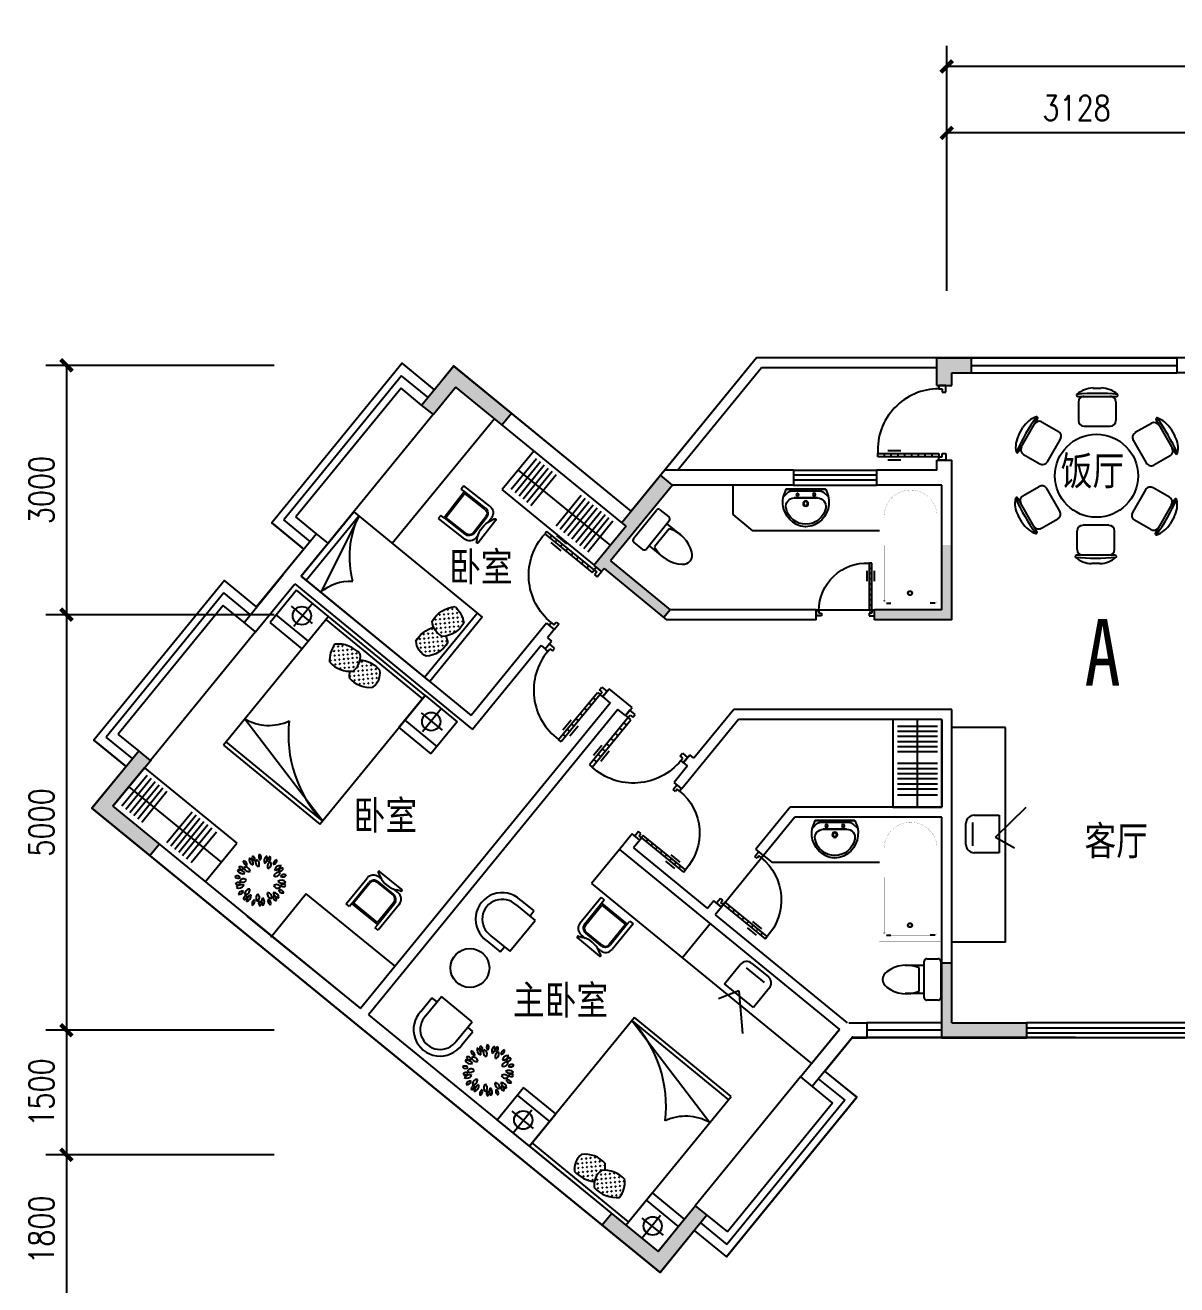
# Model space of a CAD drawing. Header units: millimetres. Extents: x 1369 to 43485, y 671 to 40348.
# Drawn here: x 1369 to 15231, y 25190 to 40348 of the extents above; entities that cross this region are included whole.
import ezdxf
from ezdxf.enums import TextEntityAlignment as Align

# ---------------------------------------------------------------- set-up
doc = ezdxf.new("R2010")
doc.units = ezdxf.units.MM
for name, color, linetype in [('AXIS', 3, 'Continuous'), ('GROUND', 2, 'Continuous'), ('J', 7, 'Continuous'), ('K', 2, 'Continuous'), ('OA_FURNITURE', 7, 'Continuous'), ('PUB_H', 13, 'Continuous'), ('TOILET', 7, 'Continuous'), ('W', 2, 'Continuous'), ('WALL', 4, 'Continuous'), ('WC', 10, 'Continuous'), ('WINDOW', 5, 'Continuous'), ('WINDOW_TEXT', 7, 'Continuous'), ('轮廓线', 240, 'Continuous')]:
    doc.layers.add(name, color=color, linetype=linetype)
doc.styles.add('_XYF', font='simhei.ttf', dxfattribs={"width": 0.8})
doc.styles.add('DIM_FONT', font='SIMPLEX.shx', dxfattribs={"width": 0.8})
doc.styles.add('SIMPLEX', font='SIMPLEX.SHX')
doc.styles.get("Standard").update_dxf_attribs({"font": 'arial.ttf'})
doc.dimstyles.new('DIMN', dxfattribs={"dimtxt": 300, "dimasz": 1, "dimexe": 250, "dimexo": 300, "dimgap": 150, "dimtad": 1, "dimdec": 0, "dimdsep": 46, "dimtxsty": 'DIM_FONT', "dimblk": '_DIMX', "dimblk1": 'ARCHTICK', "dimblk2": 'ARCHTICK', "dimcen": 0.1, "dimclrt": 7, "dimadec": 0, "dimazin": 0, "dimtfac": 1, "dimtdec": 0, "dimtix": 1, "dimtmove": 2, "dimatfit": 3, "dimldrblk": '_DIMX', "dimfxl": 1, "dimtolj": 1, "dimtzin": 0, "dimarcsym": 0})

# ---------------------------------------------------------------- blocks, each defined once
blk = doc.blocks.new('_DIMX')
at = {"const_width": 50}
blk.add_lwpolyline([(-70, -70), (70, 70)], dxfattribs=at)
blk = doc.blocks.new('*D71')
at = {"layer": 'AXIS', "color": 0, "lineweight": -2, "transparency": 16777216}
for p, q in [((4366, 26754), (1616, 26754)), ((1866, 26753), (1866, 24955)), ((4366, 24954), (1616, 24954))]:
    blk.add_line(p, q, dxfattribs=at)
at = {"layer": 'DEFPOINTS', "color": 0, "transparency": 16777216}
for p in [(4666, 26754), (1866, 24954), (4666, 24954)]:
    blk.add_point(p, dxfattribs=at)
at = {"layer": 'AXIS', "color": 0, "lineweight": -2, "transparency": 16777216}
for p, rotation in [((1866, 26754), 90), ((1866, 24954), 270)]:
    blk.add_blockref('_DIMX', p, dxfattribs=dict(at, rotation=rotation))
at = {"layer": 'AXIS', "color": 7, "transparency": 16777216, "insert": (1566, 25854), "char_height": 300, "attachment_point": 5, "rotation": 90, "style": 'DIM_FONT'}
blk.add_mtext('\\A1;1800', dxfattribs=at)
blk = doc.blocks.new('_ARCHTICK')
at = {"color": 0, "linetype": 'ByBlock', "const_width": 0.15}
blk.add_lwpolyline([(-0.5, -0.5), (0.5, 0.5)], dxfattribs=at)
blk = doc.blocks.new('*D72')
at = {"layer": 'AXIS', "color": 0, "lineweight": -2, "transparency": 16777216}
for p, q in [((4366, 28254), (1616, 28254)), ((1866, 28253), (1866, 26755)), ((4366, 26754), (1616, 26754))]:
    blk.add_line(p, q, dxfattribs=at)
at = {"layer": 'DEFPOINTS', "color": 0, "transparency": 16777216}
for p in [(4666, 28254), (1866, 26754), (4666, 26754)]:
    blk.add_point(p, dxfattribs=at)
at = {"layer": 'AXIS', "color": 0, "lineweight": -2, "transparency": 16777216}
for p, rotation in [((1866, 28254), 90), ((1866, 26754), 270)]:
    blk.add_blockref('_DIMX', p, dxfattribs=dict(at, rotation=rotation))
at = {"layer": 'AXIS', "color": 7, "transparency": 16777216, "insert": (1566, 27504), "char_height": 300, "attachment_point": 5, "rotation": 90, "style": 'DIM_FONT'}
blk.add_mtext('\\A1;1500', dxfattribs=at)
blk = doc.blocks.new('*D73')
at = {"layer": 'AXIS', "color": 0, "lineweight": -2, "transparency": 16777216}
for p, q in [((4366, 33254), (1616, 33254)), ((1866, 33253), (1866, 28255)), ((4366, 28254), (1616, 28254))]:
    blk.add_line(p, q, dxfattribs=at)
at = {"layer": 'DEFPOINTS', "color": 0, "transparency": 16777216}
for p in [(4666, 33254), (1866, 28254), (4666, 28254)]:
    blk.add_point(p, dxfattribs=at)
at = {"layer": 'AXIS', "color": 0, "lineweight": -2, "transparency": 16777216}
for p, rotation in [((1866, 33254), 90), ((1866, 28254), 270)]:
    blk.add_blockref('_DIMX', p, dxfattribs=dict(at, rotation=rotation))
at = {"layer": 'AXIS', "color": 7, "transparency": 16777216, "insert": (1566, 30754), "char_height": 300, "attachment_point": 5, "rotation": 90, "style": 'DIM_FONT'}
blk.add_mtext('\\A1;5000', dxfattribs=at)
blk = doc.blocks.new('*D74')
at = {"layer": 'AXIS', "color": 0, "lineweight": -2, "transparency": 16777216}
for p, q in [((4366, 36254), (1616, 36254)), ((1866, 36253), (1866, 33255)), ((4366, 33254), (1616, 33254))]:
    blk.add_line(p, q, dxfattribs=at)
at = {"layer": 'DEFPOINTS', "color": 0, "transparency": 16777216}
for p in [(4666, 36254), (1866, 33254), (4666, 33254)]:
    blk.add_point(p, dxfattribs=at)
at = {"layer": 'AXIS', "color": 0, "lineweight": -2, "transparency": 16777216}
for p, rotation in [((1866, 36254), 90), ((1866, 33254), 270)]:
    blk.add_blockref('_DIMX', p, dxfattribs=dict(at, rotation=rotation))
at = {"layer": 'AXIS', "color": 7, "transparency": 16777216, "insert": (1566, 34754), "char_height": 300, "attachment_point": 5, "rotation": 90, "style": 'DIM_FONT'}
blk.add_mtext('\\A1;3000', dxfattribs=at)
blk = doc.blocks.new('*D75')
at = {"layer": 'AXIS', "color": 0, "lineweight": -2, "transparency": 16777216}
for p, q in [((12461, 37151), (12461, 40101)), ((31461, 37151), (31461, 40101)), ((31460, 39851), (12462, 39851))]:
    blk.add_line(p, q, dxfattribs=at)
at = {"layer": 'DEFPOINTS', "color": 0, "transparency": 16777216}
for p in [(12461, 39851), (12461, 36851), (31461, 36851)]:
    blk.add_point(p, dxfattribs=at)
at = {"layer": 'AXIS', "color": 0, "lineweight": -2, "transparency": 16777216}
for p, rotation in [((12461, 39851), 179.9999999999775), ((31461, 39851), 359.9999999999775)]:
    blk.add_blockref('_DIMX', p, dxfattribs=dict(at, rotation=rotation))
at = {"layer": 'AXIS', "color": 7, "transparency": 16777216, "insert": (21961, 40151), "char_height": 300, "attachment_point": 5, "style": 'DIM_FONT'}
blk.add_mtext('\\A1;19000', dxfattribs=at)
blk = doc.blocks.new('*D76')
at = {"layer": 'AXIS', "color": 0, "lineweight": -2, "transparency": 16777216}
for p, q in [((12461, 37151), (12461, 39301)), ((15589, 37151), (15589, 39301)), ((15588, 39051), (12462, 39051))]:
    blk.add_line(p, q, dxfattribs=at)
at = {"layer": 'DEFPOINTS', "color": 0, "transparency": 16777216}
for p in [(12461, 39051), (12461, 36851), (15589, 36851)]:
    blk.add_point(p, dxfattribs=at)
at = {"layer": 'AXIS', "color": 0, "lineweight": -2, "transparency": 16777216, "rotation": 180}
blk.add_blockref('_DIMX', (12461, 39051), dxfattribs=at)
at = {"layer": 'AXIS', "color": 0, "lineweight": -2, "transparency": 16777216}
blk.add_blockref('_DIMX', (15589, 39051), dxfattribs=at)
at = {"layer": 'AXIS', "color": 7, "transparency": 16777216, "insert": (14025, 39351), "char_height": 300, "attachment_point": 5, "style": 'DIM_FONT'}
blk.add_mtext('\\A1;3128', dxfattribs=at)
blk = doc.blocks.new('_WBLK')
for p, q in [((-0.5, 0.5), (0.5, 0.5)), ((0.5, 0.1667), (-0.5, 0.1667)), ((0.5, -0.1667), (-0.5, -0.1667)), ((-0.5, -0.5), (0.5, -0.5))]:
    blk.add_line(p, q)
at = {"layer": 'WINDOW_TEXT', "style": 'SIMPLEX', "flags": 9}
blk.add_attdef('A', text='', height=1, dxfattribs=at).set_placement((0, 1.5), align=Align.MIDDLE)
blk = doc.blocks.new('M_C4')
for p, q in [((363, 169), (84, 169)), ((100, 250), (350, 250)), ((0, -150), (0, 150)), ((450, 150), (450, -150)), ((450, -150), (0, -150)), ((187, -107), (57, -336)), ((187, -107), (547, -475))]:
    blk.add_line(p, q)
for centre, start, end in [((100, 150), 90, 180), ((350, 150), 0, 90)]:
    blk.add_arc(centre, 100, start, end)
at = {"flags": 9}
for tag in ['XSIZE', 'YSIZE']:
    blk.add_attdef(tag, (0, 0), '', height=0.5, dxfattribs=at)
at = {"width": 0.8, "flags": 9}
for tag in ['YSIZE', 'XSIZE', 'XSIZE', 'YSIZE']:
    blk.add_attdef(tag, (225, -150), '', height=0.5, dxfattribs=at)
blk = doc.blocks.new('M_A24LXR')
for p, q in [((-0.455, 0.071), (-0.455, 0.888)), ((-0.455, 0.888), (-0.41, 0.888)), ((-0.41, 0.888), (-0.41, 0.071)), ((-0.494, 0.753), (-0.494, 0.578)), ((-0.455, 0.797), (-0.41, 0.797)), ((-0.455, 0.707), (-0.41, 0.707)), ((-0.371, 0.753), (-0.371, 0.578)), ((-0.455, 0.616), (-0.41, 0.616)), ((-0.455, 0.525), (-0.41, 0.525)), ((-0.455, 0.434), (-0.41, 0.434)), ((-0.455, 0.343), (-0.41, 0.343)), ((-0.455, 0.253), (-0.41, 0.253)), ((-0.501, 0.071), (-0.455, 0.071)), ((-0.501, -0.02), (-0.501, 0.071)), ((-0.455, 0.162), (-0.41, 0.162)), ((-0.41, 0.071), (-0.455, 0.071)), ((-0.455, 0.071), (-0.455, 0.026)), ((-0.455, 0.026), (-0.41, 0.026)), ((-0.41, 0.026), (-0.41, -0.02)), ((0.453, 0.026), (0.407, 0.026)), ((0.407, 0.026), (0.407, -0.02)), ((0.498, 0.071), (0.453, 0.071)), ((0.453, 0.071), (0.453, 0.026)), ((0.498, -0.02), (0.498, 0.071)), ((-0.501, -0.02), (-0.501, -0.02)), ((-0.41, -0.02), (-0.501, -0.02)), ((0.407, -0.02), (0.498, -0.02)), ((0.498, -0.02), (0.498, -0.02))]:
    blk.add_line(p, q)
blk.add_arc((-0.364, 0.072), 0.817, 359.9115, 93.1848)
blk = doc.blocks.new('M_C28YOJ')
for p, q in [((-221, 956), (239, 956)), ((-41, 1056), (58, 1056)), ((-216, 889), (-216, 664)), ((234, 889), (234, 664)), ((-939, 287), (-709, 685)), ((-653, 647), (-458, 534)), ((661, 631), (467, 519)), ((717, 669), (947, 271)), ((-935, 493), (-885, 579)), ((-149, 596), (166, 596)), ((894, 563), (944, 477)), ((-591, 169), (-433, 442)), ((442, 427), (599, 154)), ((-878, 257), (-683, 145)), ((886, 242), (692, 129)), ((-886, -242), (-692, -129)), ((878, -257), (683, -145)), ((-717, -669), (-947, -271)), ((-442, -427), (-599, -154)), ((591, -169), (433, -442)), ((939, -287), (709, -685)), ((-894, -563), (-944, -477)), ((-661, -631), (-467, -519)), ((149, -596), (-166, -596)), ((653, -647), (458, -534)), ((935, -493), (885, -579)), ((-234, -889), (-234, -664)), ((216, -889), (216, -664)), ((221, -956), (-239, -956)), ((41, -1056), (-58, -1056))]:
    blk.add_line(p, q)
blk.add_circle((0, 0), 500)
for centre, radius, start, end in [((-230, 972), 10, 130.7265, 202.67), ((-221, 976), 20, 202.67, 270), ((-31, 741), 316, 91.7651, 130.7265), ((9, -1722), 2713, 84.8023, 95.1977), ((-149, 889), 67.5, 90, 180), ((49, 741), 316, 49.2735, 88.2349), ((166, 889), 67.5, 0, 90), ((239, 976), 20, 270, 337.33), ((248, 972), 10, 337.33, 49.2735), ((1496, -853), 2713, 144.8023, 155.1977), ((-617, 413), 316, 109.2735, 148.2349), ((-686, 588), 67.5, 60, 150), ((-718, 701), 10, 37.33, 109.2735), ((-726, 695), 20, 330, 37.33), ((-149, 664), 67.5, 180, 270), ((166, 664), 67.5, 270, 0), ((695, 573), 67.5, 30, 120), ((735, 679), 20, 142.67, 210), ((727, 686), 10, 70.7265, 142.67), ((626, 397), 316, 31.7651, 70.7265), ((-1487, -869), 2713, 24.8023, 35.1977), ((-657, 344), 316, 151.7651, 190.7265), ((-491, 476), 67.5, 330, 60), ((500, 460), 67.5, 120, 210), ((666, 328), 316, 349.2735, 28.2349), ((-844, 316), 67.5, 150, 240), ((853, 300), 67.5, 300, 30), ((-957, 287), 10, 190.7265, 262.67), ((-956, 297), 20, 262.67, 330), ((-649, 203), 67.5, 240, 330), ((658, 188), 67.5, 210, 300), ((965, 281), 20, 210, 277.33), ((966, 271), 10, 277.33, 349.2735), ((-658, -188), 67.5, 30, 120), ((649, -203), 67.5, 60, 150), ((-666, -328), 316, 169.2735, 208.2349), ((-966, -271), 10, 97.33, 169.2735), ((1487, 869), 2713, 204.8023, 215.1977), ((-965, -281), 20, 30, 97.33), ((-853, -300), 67.5, 120, 210), ((-1496, 853), 2713, 324.8023, 335.1977), ((844, -316), 67.5, 330, 60), ((657, -344), 316, 331.7651, 10.7265), ((956, -297), 20, 82.67, 150), ((957, -287), 10, 10.7265, 82.67), ((-500, -460), 67.5, 300, 30), ((491, -476), 67.5, 150, 240), ((-626, -397), 316, 211.7651, 250.7265), ((-166, -664), 67.5, 90, 180), ((149, -664), 67.5, 0, 90), ((617, -413), 316, 289.2735, 328.2349), ((-695, -573), 67.5, 210, 300), ((-727, -686), 10, 250.7265, 322.67), ((-735, -679), 20, 322.67, 30), ((686, -588), 67.5, 240, 330), ((726, -695), 20, 150, 217.33), ((718, -701), 10, 217.33, 289.2735), ((-166, -889), 67.5, 180, 270), ((149, -889), 67.5, 270, 0), ((-248, -972), 10, 157.33, 229.2735), ((-239, -976), 20, 90, 157.33), ((-9, 1722), 2713, 264.8023, 275.1977), ((-49, -741), 316, 229.2735, 268.2349), ((31, -741), 316, 271.7651, 310.7265), ((221, -976), 20, 22.67, 90), ((230, -972), 10, 310.7265, 22.67)]:
    blk.add_arc(centre, radius, start, end)
at = {"width": 0.8, "flags": 9}
for tag in ['XSIZE', 'YSIZE']:
    blk.add_attdef(tag, (0, 0), '', height=0.5, dxfattribs=at)
blk = doc.blocks.new('M_E6')
for p, q in [((240, 0), (-240, 0)), ((-237, 0), (239, 0)), ((240, 0), (270, -79)), ((-213, -36), (-271, -91)), ((-240, 0), (-270, -79)), ((-179, -23), (181, -23)), ((141, -105), (-141, -105)), ((-141, -105), (141, -105)), ((217, -37), (274, -95))]:
    blk.add_line(p, q)
for centre, radius in [((-99, -65), 16.3), ((2, -172), 31.6), ((2, -172), 23), ((101, -65), 16.3)]:
    blk.add_circle(centre, radius)
for centre, radius, start, end in [((28, -152), 307, 166.1751, 244.7296), ((-141, -205), 100, 90, 190.5602), ((-179, -73), 50, 90, 133.181), ((-28, -152), 307, 297.0639, 13.8249), ((141, -205), 100, 349.4398, 90), ((181, -73), 50, 44.5607, 90), ((0, -179), 243, 190.5602, 349.4398), ((0, -201), 250, 245.8071, 296.4628), ((28, -152), 307, 266.589, 266.5936)]:
    blk.add_arc(centre, radius, start, end)
at = {"width": 0.8, "flags": 9}
for tag in ['XSIZE', 'YSIZE']:
    blk.add_attdef(tag, (0, 0), '', height=0.5, dxfattribs=at)
blk = doc.blocks.new('M_E24TTP')
at = {"layer": 'TOILET', "color": 7}
for p, q in [((-170, 200), (-170, 430)), ((170, 200), (170, 430)), ((-250, 30), (-250, 170)), ((-220, 200), (220, 200)), ((-140, 260), (140, 260)), ((250, 170), (250, 30)), ((220, 0), (-220, 0))]:
    blk.add_line(p, q, dxfattribs=at)
for centre, radius, start, end in [((227, 413), 398, 143.3619, 202.5495), ((0, 590), 110, 33.4509, 146.5491), ((-227, 413), 398, 337.4505, 36.6381), ((-220, 170), 30, 90, 180), ((220, 170), 30, 0, 90), ((-220, 30), 30, 180, 270), ((220, 30), 30, 270, 0)]:
    blk.add_arc(centre, radius, start, end, dxfattribs=at)
at = {"style": 'DIM_FONT', "width": 0.8, "flags": 9}
for tag in ['XSIZE', 'YSIZE']:
    blk.add_attdef(tag, (0, 0), '', height=0.5, dxfattribs=at)
blk = doc.blocks.new('M_F22')
for centre, radius, start, end in [((-63, 1991), 399, 151.70154, 229.74057), ((-591, 1891), 339, 322.86392, 58.57818), ((-1680, 1042), 339, 2.86392, 98.57818), ((-1340, 1458), 399, 191.70154, 269.74057), ((-745, 1661), 486, 170.70899, 259.10644), ((-1409, 1198), 573, 358.65709, 71.15834), ((-704, 1829), 307, 163.4613, 255.43295), ((-1018, 1651), 266, 333.31145, 85.5828), ((-242, 1523), 417, 160.50355, 255.32847), ((-684, 1289), 376, 333.2488, 82.58322), ((523, 1764), 486, 130.70899, 219.10644), ((-284, 1836), 573, 318.65709, 31.15834), ((662, 1865), 307, 123.4613, 215.43295), ((819, 1335), 417, 120.50355, 215.32847), ((307, 1931), 266, 293.31145, 45.5828), ((331, 1439), 376, 293.2488, 42.58322), ((1257, 1578), 399, 111.70154, 189.74057), ((788, 1841), 339, 282.86392, 18.57818), ((1560, 1027), 486, 90.70899, 179.10644), ((988, 1601), 573, 278.65709, 351.15834), ((1732, 1016), 307, 83.4613, 175.43295), ((1502, 1294), 266, 253.31145, 5.5828), ((-1969, -307), 339, 42.86392, 138.57818), ((-1861, -14), 573, 38.65709, 111.15834), ((-1651, 768), 486, 210.70899, 299.10644), ((-1853, 584), 266, 13.31145, 125.5828), ((-1727, 923), 307, 203.4613, 295.43295), ((-1364, 522), 376, 13.2488, 122.58322), ((-1177, 985), 417, 200.50355, 295.32847), ((1511, 508), 417, 80.50355, 175.32847), ((1204, 902), 376, 253.2488, 2.58322), ((1881, -204), 486, 50.70899, 139.10644), ((1812, 603), 573, 238.65709, 311.15834), ((2003, 413), 399, 71.70154, 149.74057), ((1813, 916), 339, 242.86392, 338.57818), ((-1976, 230), 399, 231.70154, 309.74057), ((-1807, -769), 266, 53.31145, 165.5828), ((-1928, -429), 307, 243.4613, 335.43295), ((-1429, -1233), 573, 78.65709, 151.15834), ((-1770, -498), 486, 250.70899, 339.10644), ((-1393, -503), 376, 53.2488, 162.58322), ((-1547, -28), 417, 240.50355, 335.32847), ((-756, -1306), 376, 93.2488, 202.58322), ((-1179, -1041), 417, 280.50355, 15.32847), ((1151, -1025), 376, 173.2488, 282.58322), ((816, -1395), 417, 0.50355, 95.32847), ((1510, -570), 417, 40.50355, 135.32847), ((1528, -71), 376, 213.2488, 322.58322), ((1335, -1353), 486, 10.70899, 99.10644), ((1801, -691), 573, 198.65709, 271.15834), ((1825, -959), 399, 31.70154, 109.74057), ((2003, -452), 339, 202.86392, 298.57818), ((2005, -323), 307, 43.4613, 135.43295), ((2009, 38), 266, 213.31145, 325.5828), ((-1323, -1527), 339, 82.86392, 178.57818), ((-1674, -1120), 399, 271.70154, 349.74057), ((-902, -1777), 266, 93.31145, 205.5828), ((-1213, -1593), 307, 283.4613, 15.43295), ((-314, -1889), 573, 118.65709, 191.15834), ((-1048, -1545), 486, 290.70899, 19.10644), ((-44, -2046), 339, 122.86392, 218.57818), ((-574, -1959), 399, 311.70154, 29.74057), ((249, -1512), 376, 133.2488, 242.58322), ((-246, -1581), 417, 320.50355, 55.32847), ((439, -1967), 266, 133.31145, 245.5828), ((83, -2026), 307, 323.4613, 55.43295), ((962, -1675), 573, 158.65709, 231.15834), ((179, -1883), 486, 330.70899, 59.10644), ((1270, -1621), 339, 162.86392, 258.57818), ((808, -1896), 399, 351.70154, 69.74057), ((1589, -1250), 266, 173.31145, 285.5828), ((1354, -1524), 307, 3.4613, 95.43295)]:
    blk.add_arc(centre, radius, start, end)
at = {"width": 0.8, "flags": 9}
for tag in ['XSIZE', 'YSIZE']:
    blk.add_attdef(tag, (0, 0), '', height=0.5, dxfattribs=at)
blk = doc.blocks.new('*X13')
at = {"color": 0}
for p, q in [((284888, 2288), (284906, 2288)), ((284897, 2278), (284897, 2297)), ((284933, 2325), (284944, 2325)), ((284934, 2316), (284934, 2326)), ((284962, 2288), (284981, 2288)), ((284972, 2278), (284972, 2297)), ((285000, 2325), (285019, 2325)), ((285009, 2316), (285009, 2334)), ((285038, 2288), (285056, 2288)), ((285047, 2278), (285047, 2297)), ((285075, 2325), (285094, 2325)), ((285084, 2316), (285084, 2334)), ((285112, 2288), (285131, 2288)), ((285122, 2278), (285122, 2297)), ((285188, 2288), (285206, 2288)), ((285197, 2278), (285197, 2297)), ((285234, 2316), (285234, 2323)), ((285240, 2325), (285244, 2325)), ((285262, 2288), (285281, 2288)), ((285272, 2278), (285272, 2297)), ((285300, 2325), (285319, 2325)), ((285309, 2316), (285309, 2334)), ((285338, 2288), (285356, 2288)), ((285347, 2278), (285347, 2297)), ((285375, 2325), (285394, 2325)), ((285384, 2316), (285384, 2334)), ((285412, 2288), (285431, 2288)), ((285422, 2278), (285422, 2297)), ((285450, 2325), (285452, 2325)), ((285459, 2316), (285459, 2316)), ((284817, 2212), (284831, 2212)), ((284822, 2203), (284822, 2222)), ((284850, 2250), (284869, 2250)), ((284850, 2175), (284869, 2175)), ((284859, 2241), (284859, 2259)), ((284859, 2166), (284859, 2184)), ((284888, 2212), (284906, 2212)), ((284888, 2138), (284906, 2138)), ((284897, 2203), (284897, 2222)), ((284897, 2128), (284897, 2147)), ((284925, 2250), (284944, 2250)), ((284925, 2175), (284944, 2175)), ((284934, 2241), (284934, 2259)), ((284934, 2166), (284934, 2184)), ((284962, 2212), (284981, 2212)), ((284962, 2138), (284981, 2138)), ((284972, 2203), (284972, 2222)), ((284972, 2128), (284972, 2147)), ((285000, 2250), (285019, 2250)), ((285000, 2175), (285019, 2175)), ((285009, 2241), (285009, 2259)), ((285009, 2166), (285009, 2184)), ((285038, 2212), (285056, 2212)), ((285038, 2138), (285056, 2138)), ((285047, 2203), (285047, 2222)), ((285047, 2128), (285047, 2147)), ((285075, 2250), (285094, 2250)), ((285075, 2175), (285094, 2175)), ((285084, 2241), (285084, 2259)), ((285084, 2166), (285084, 2184)), ((285112, 2212), (285131, 2212)), ((285112, 2138), (285131, 2138)), ((285122, 2203), (285122, 2222)), ((285122, 2128), (285122, 2147)), ((285150, 2250), (285169, 2250)), ((285150, 2175), (285169, 2175)), ((285159, 2241), (285159, 2259)), ((285159, 2166), (285159, 2184)), ((285188, 2212), (285206, 2212)), ((285188, 2138), (285206, 2138)), ((285197, 2203), (285197, 2222)), ((285197, 2128), (285197, 2147)), ((285225, 2250), (285244, 2250)), ((285225, 2175), (285244, 2175)), ((285234, 2241), (285234, 2259)), ((285234, 2166), (285234, 2184)), ((285262, 2212), (285281, 2212)), ((285262, 2138), (285281, 2138)), ((285272, 2203), (285272, 2222)), ((285272, 2128), (285272, 2147)), ((285300, 2250), (285319, 2250)), ((285300, 2175), (285319, 2175)), ((285309, 2241), (285309, 2259)), ((285309, 2166), (285309, 2184)), ((285338, 2212), (285356, 2212)), ((285338, 2138), (285356, 2138)), ((285347, 2203), (285347, 2222)), ((285347, 2128), (285347, 2147)), ((285375, 2250), (285394, 2250)), ((285375, 2175), (285394, 2175)), ((285384, 2241), (285384, 2259)), ((285384, 2166), (285384, 2184)), ((285412, 2212), (285431, 2212)), ((285412, 2138), (285431, 2138)), ((285422, 2203), (285422, 2222)), ((285422, 2128), (285422, 2147)), ((285450, 2250), (285469, 2250)), ((285450, 2175), (285469, 2175)), ((285459, 2241), (285459, 2259)), ((285459, 2166), (285459, 2184)), ((285488, 2212), (285500, 2212)), ((285488, 2138), (285497, 2138)), ((285497, 2203), (285497, 2222)), ((285497, 2138), (285497, 2147)), ((284856, 2100), (284869, 2100)), ((284859, 2094), (284859, 2109)), ((284888, 2062), (284906, 2062)), ((284897, 2053), (284897, 2072)), ((284925, 2100), (284944, 2100)), ((284934, 2091), (284934, 2109)), ((284962, 2062), (284981, 2062)), ((284972, 2053), (284972, 2072)), ((285000, 2100), (285019, 2100)), ((285009, 2091), (285009, 2109)), ((285038, 2062), (285056, 2062)), ((285047, 2053), (285047, 2072)), ((285075, 2100), (285094, 2100)), ((285084, 2091), (285084, 2109)), ((285150, 2100), (285151, 2100)), ((285159, 2106), (285159, 2109)), ((285163, 2100), (285169, 2100)), ((285188, 2062), (285206, 2062)), ((285197, 2053), (285197, 2072)), ((285225, 2100), (285244, 2100)), ((285234, 2091), (285234, 2109)), ((285262, 2062), (285281, 2062)), ((285272, 2053), (285272, 2072)), ((285300, 2100), (285319, 2100)), ((285309, 2091), (285309, 2109)), ((285338, 2062), (285356, 2062)), ((285347, 2053), (285347, 2072)), ((285375, 2100), (285394, 2100)), ((285384, 2091), (285384, 2109)), ((285450, 2100), (285458, 2100)), ((285459, 2101), (285459, 2109))]:
    blk.add_line(p, q, dxfattribs=at)
blk = doc.blocks.new('_C2ZTH')
for p, q in [((-500, 750), (-500, 1250)), ((0, 1250), (-500, 1250)), ((-385, 750), (-385, 1250)), ((0, 750), (0, 1250)), ((-191, 1178), (-191, 849)), ((-353, 1001), (2, 1001)), ((0, 750), (-500, 750)), ((0, -750), (-500, -750)), ((-500, -750), (-500, -1250)), ((-385, -750), (-385, -1250)), ((0, -750), (0, -1250)), ((-191, -1178), (-191, -849)), ((-353, -1001), (2, -1001)), ((0, -1250), (-500, -1250))]:
    blk.add_line(p, q)
for centre in [(-196, 1006), (-196, -1006)]:
    blk.add_circle(centre, 110)
at = {"layer": 'J'}
for p, q in [((-2000, 750), (-2000, -750)), ((0, 750), (-2000, 750)), ((-1950, -750), (-1594, 750)), ((-1950, -750), (-1950, 750)), ((-50, 750), (-50, -750)), ((0, -750), (0, 750)), ((-2000, -750), (0, -750))]:
    blk.add_line(p, q, dxfattribs=at)
for centre, radius, start, end in [((-1023, 844), 578, 189.3238, 244.457), ((-194, 156), 326, 92.7966, 133.2149), ((-458, 228), 354, 350.3657, 45.5224), ((-468, -936), 1493, 122.587, 172.8499), ((-93, 341), 328, 170.9132, 225.9541), ((-270, 322), 222, 256.7256, 316.496), ((-93, 35), 328, 170.9132, 225.9541), ((-194, -151), 326, 118.3278, 133.2149), ((-458, -78), 354, 350.3657, 34.9896), ((-270, 15), 222, 256.7256, 316.496)]:
    blk.add_arc(centre, radius, start, end, dxfattribs=at)
at = {"layer": 'J', "rotation": 270}
blk.add_blockref('*X13', (-2455, 285295), dxfattribs=at)
at = {"style": 'DIM_FONT', "width": 0.8, "flags": 9}
for tag in ['XSIZE', 'YSIZE']:
    blk.add_attdef(tag, (0, 0), '', height=0.5, dxfattribs=at)
blk = doc.blocks.new('M_C9')
at = {"linetype": 'Continuous'}
for p, q in [((168, 317), (-176, 317)), ((-242, -239), (-242, 159)), ((-174, 294), (-130, 273)), ((-142, 259), (-92, 259)), ((-119, 197), (132, 197)), ((-112, 209), (128, 209)), ((88, 259), (158, 259)), ((166, 294), (122, 273)), ((258, 159), (258, -241)), ((-192, -191), (-192, 129)), ((-179, -174), (-179, 137)), ((192, 137), (192, -174)), ((208, 129), (208, -191)), ((-192, -239), (-242, -239)), ((-192, -191), (-192, -239)), ((208, -191), (-192, -191)), ((192, -174), (-179, -174)), ((258, -241), (207, -241)), ((208, -191), (208, -241))]:
    blk.add_line(p, q, dxfattribs=at)
for centre, radius, start, end in [((-174, 306), 12.2, 98.7908, 276.7415), ((166, 306), 12.2, 263.2585, 81.2092), ((-142, 159), 100, 90, 180), ((-112, 129), 80, 90, 180), ((-119, 137), 60, 90, 180), ((-3, 541), 297, 244.7295, 295.1128), ((128, 129), 80, 0, 90), ((132, 137), 60, 0, 90), ((158, 159), 100, 0, 90)]:
    blk.add_arc(centre, radius, start, end, dxfattribs=at)
at = {"width": 0.8, "flags": 9}
for tag in ['XSIZE', 'YSIZE']:
    blk.add_attdef(tag, (0, 0), '', height=0.5, dxfattribs=at)
blk = doc.blocks.new('*X19')
at = {"color": 0}
for p, q in [((284888, 2288), (284906, 2288)), ((284897, 2278), (284897, 2297)), ((284933, 2325), (284944, 2325)), ((284934, 2316), (284934, 2326)), ((284962, 2288), (284981, 2288)), ((284972, 2278), (284972, 2297)), ((285000, 2325), (285019, 2325)), ((285009, 2316), (285009, 2334)), ((285038, 2288), (285056, 2288)), ((285047, 2278), (285047, 2297)), ((285075, 2325), (285094, 2325)), ((285084, 2316), (285084, 2334)), ((285112, 2288), (285131, 2288)), ((285122, 2278), (285122, 2297)), ((285188, 2288), (285206, 2288)), ((285197, 2278), (285197, 2297)), ((285234, 2316), (285234, 2323)), ((285240, 2325), (285244, 2325)), ((285262, 2288), (285281, 2288)), ((285272, 2278), (285272, 2297)), ((285300, 2325), (285319, 2325)), ((285309, 2316), (285309, 2334)), ((285338, 2288), (285356, 2288)), ((285347, 2278), (285347, 2297)), ((285375, 2325), (285394, 2325)), ((285384, 2316), (285384, 2334)), ((285412, 2288), (285431, 2288)), ((285422, 2278), (285422, 2297)), ((285450, 2325), (285452, 2325)), ((285459, 2316), (285459, 2316)), ((284817, 2212), (284831, 2212)), ((284822, 2203), (284822, 2222)), ((284850, 2250), (284869, 2250)), ((284850, 2175), (284869, 2175)), ((284859, 2241), (284859, 2259)), ((284859, 2166), (284859, 2184)), ((284888, 2212), (284906, 2212)), ((284888, 2138), (284906, 2138)), ((284897, 2203), (284897, 2222)), ((284897, 2128), (284897, 2147)), ((284925, 2250), (284944, 2250)), ((284925, 2175), (284944, 2175)), ((284934, 2241), (284934, 2259)), ((284934, 2166), (284934, 2184)), ((284962, 2212), (284981, 2212)), ((284962, 2138), (284981, 2138)), ((284972, 2203), (284972, 2222)), ((284972, 2128), (284972, 2147)), ((285000, 2250), (285019, 2250)), ((285000, 2175), (285019, 2175)), ((285009, 2241), (285009, 2259)), ((285009, 2166), (285009, 2184)), ((285038, 2212), (285056, 2212)), ((285038, 2138), (285056, 2138)), ((285047, 2203), (285047, 2222)), ((285047, 2128), (285047, 2147)), ((285075, 2250), (285094, 2250)), ((285075, 2175), (285094, 2175)), ((285084, 2241), (285084, 2259)), ((285084, 2166), (285084, 2184)), ((285112, 2212), (285131, 2212)), ((285112, 2138), (285131, 2138)), ((285122, 2203), (285122, 2222)), ((285122, 2128), (285122, 2147)), ((285150, 2250), (285169, 2250)), ((285150, 2175), (285169, 2175)), ((285159, 2241), (285159, 2259)), ((285159, 2166), (285159, 2184)), ((285188, 2212), (285206, 2212)), ((285188, 2138), (285206, 2138)), ((285197, 2203), (285197, 2222)), ((285197, 2128), (285197, 2147)), ((285225, 2250), (285244, 2250)), ((285225, 2175), (285244, 2175)), ((285234, 2241), (285234, 2259)), ((285234, 2166), (285234, 2184)), ((285262, 2212), (285281, 2212)), ((285262, 2138), (285281, 2138)), ((285272, 2203), (285272, 2222)), ((285272, 2128), (285272, 2147)), ((285300, 2250), (285319, 2250)), ((285300, 2175), (285319, 2175)), ((285309, 2241), (285309, 2259)), ((285309, 2166), (285309, 2184)), ((285338, 2212), (285356, 2212)), ((285338, 2138), (285356, 2138)), ((285347, 2203), (285347, 2222)), ((285347, 2128), (285347, 2147)), ((285375, 2250), (285394, 2250)), ((285375, 2175), (285394, 2175)), ((285384, 2241), (285384, 2259)), ((285384, 2166), (285384, 2184)), ((285412, 2212), (285431, 2212)), ((285412, 2138), (285431, 2138)), ((285422, 2203), (285422, 2222)), ((285422, 2128), (285422, 2147)), ((285450, 2250), (285469, 2250)), ((285450, 2175), (285469, 2175)), ((285459, 2241), (285459, 2259)), ((285459, 2166), (285459, 2184)), ((285488, 2212), (285500, 2212)), ((285488, 2138), (285497, 2138)), ((285497, 2203), (285497, 2222)), ((285497, 2138), (285497, 2147)), ((284856, 2100), (284869, 2100)), ((284859, 2094), (284859, 2109)), ((284888, 2062), (284906, 2062)), ((284897, 2053), (284897, 2072)), ((284925, 2100), (284944, 2100)), ((284934, 2091), (284934, 2109)), ((284962, 2062), (284981, 2062)), ((284972, 2053), (284972, 2072)), ((285000, 2100), (285019, 2100)), ((285009, 2091), (285009, 2109)), ((285038, 2062), (285056, 2062)), ((285047, 2053), (285047, 2072)), ((285075, 2100), (285094, 2100)), ((285084, 2091), (285084, 2109)), ((285150, 2100), (285151, 2100)), ((285159, 2106), (285159, 2109)), ((285163, 2100), (285169, 2100)), ((285188, 2062), (285206, 2062)), ((285197, 2053), (285197, 2072)), ((285225, 2100), (285244, 2100)), ((285234, 2091), (285234, 2109)), ((285262, 2062), (285281, 2062)), ((285272, 2053), (285272, 2072)), ((285300, 2100), (285319, 2100)), ((285309, 2091), (285309, 2109)), ((285338, 2062), (285356, 2062)), ((285347, 2053), (285347, 2072)), ((285375, 2100), (285394, 2100)), ((285384, 2091), (285384, 2109)), ((285450, 2100), (285458, 2100)), ((285459, 2101), (285459, 2109))]:
    blk.add_line(p, q, dxfattribs=at)
blk = doc.blocks.new('RECTANG')
for p, q in [((1, 1), (0, 1)), ((0, 1), (0, 0)), ((1, 0), (1, 1)), ((0, 0), (1, 0))]:
    blk.add_line(p, q)
blk = doc.blocks.new('_C1LMW')
for p, q in [((-1000, -80), (0, -305)), ((-1000, -80), (0, -80)), ((0, -1920), (-1000, -1920))]:
    blk.add_line(p, q)
for centre, radius, start, end in [((-1289, -1215), 1171, 36.5169, 75.7062), ((81, -828), 530, 98.7955, 144.0982), ((-348, -518), 4.547473508864641e-13, 270, 343.0338), ((-639, -1913), 354, 80.3657, 135.5224), ((-566, -1649), 326, 182.7966, 223.2149), ((-733, -1725), 222, 346.7256, 46.496), ((-332, -1913), 354, 80.3657, 124.9896), ((-426, -1725), 222, 346.7256, 46.496), ((-752, -1548), 328, 260.9132, 315.9541)]:
    blk.add_arc(centre, radius, start, end)
at = {"layer": 'J'}
for centre, radius, start, end in [((-260, -1649), 326, 208.3278, 223.2149), ((-445, -1548), 328, 260.9132, 315.9541)]:
    blk.add_arc(centre, radius, start, end, dxfattribs=at)
at = {"xscale": 1999.996, "yscale": 999.998, "zscale": 1999.996, "rotation": 90}
blk.add_blockref('RECTANG', (0, -2000), dxfattribs=at)
blk.add_blockref('*X19', (-285705, -3910))
at = {"style": 'DIM_FONT', "width": 0.8, "flags": 9}
for tag in ['XSIZE', 'YSIZE']:
    blk.add_attdef(tag, (0, 0), '', height=0.5, dxfattribs=at)
blk = doc.blocks.new('M_C3')
for p, q in [((-319, 296), (-319, 84)), ((-239, 296), (-239, 0)), ((239, 296), (239, 0)), ((319, 296), (319, 84)), ((-319, 84), (-239, 84)), ((-239, 0), (239, 0)), ((239, 84), (319, 84))]:
    blk.add_line(p, q)
for radius, start, end in [(320, 356.4494, 183.5506), (240, 355.2636, 184.7364)]:
    blk.add_arc((0, 316), radius, start, end)
at = {"width": 0.8, "flags": 9}
for tag in ['YSIZE', 'XSIZE', 'XSIZE', 'YSIZE']:
    blk.add_attdef(tag, (0, 0), '', height=0.5, dxfattribs=at)
blk = doc.blocks.new('M_E4')
for p, q in [((670, -80), (670, -137)), ((670, -86), (670, -97)), ((670, -663), (670, -614))]:
    blk.add_line(p, q)
at = {"const_width": 1.5}
for points in [[(-750, -750), (-750, 0)], [(-750, 0), (750, 0)], [(750, 0), (750, -750)], [(608, -56), (640, -56)], [(670, -90), (670, -656)], [(750, -750), (-750, -750)], [(670, -663), (670, -655)]]:
    blk.add_lwpolyline(points, dxfattribs=at)
for points in [[(-399, -56, 0.930688), (-388, -693, 0.930688)], [(670, -86, 0.414214), (640, -56, 0.414214)], [(670, -90, 0.041784), (670, -85, 0.412615)], [(640, -693, 0.414214), (670, -663, 0.414214)]]:
    blk.add_lwpolyline(points, format="xyb", dxfattribs=at)
at = {"const_width": 1.5, "flags": 128}
for points in [[(-399, -56), (608, -56)], [(-399, -694), (645, -692)]]:
    blk.add_lwpolyline(points, dxfattribs=at)
for radius in [25, 23]:
    blk.add_circle((550, -381), radius)
blk.add_arc((640, -663), 30, 270, 280.176)
at = {"width": 0.8, "flags": 9}
for tag in ['XSIZE', 'YSIZE']:
    blk.add_attdef(tag, (0, 0), '', height=0.5, dxfattribs=at)

msp = doc.modelspace()

# ---------------------------------------------------------------- hatches: boundary and pattern name
at = {"layer": 'PUB_H'}
for points in [[(6143, 35775.6), (6282.4, 35661.7), (6553, 35992.4), (7110.6, 35536.8), (7224.6, 35676.2), (6527.7, 36245.7)], [(12753.9, 36343.8), (12341.2, 36343.8), (12341.2, 36013.8), (12521.2, 36013.8), (12521.2, 36163.8), (12753.9, 36163.8)], [(8550.2, 34360.6), (8602.5, 34317.9), (8215.5, 33847.1), (8307.2, 33772.1), (8337.9, 33809.7), (9057.2, 33220.9), (9133.2, 33313.8), (8414.8, 33901.9), (9161.3, 34813.8), (9017.5, 34931.4)], [(12521.2, 34093.8), (12401.2, 34093.8), (12401.2, 33313.8), (11651.2, 33313.8), (11591.2, 33313.8), (11591.2, 33303.5), (11591.6, 33303.5), (11591.6, 33239.9), (11591.2, 33239.9), (11591.2, 33193.8), (12521.2, 33193.8)], [(2876.6, 31499.9), (2737.2, 31613.8), (2173.2, 30924.7), (2870.2, 30355.3), (2982.8, 30492.9), (2425, 30948.2)]]:
    msp.add_hatch(color=256, dxfattribs=at).paths.add_polyline_path(points)
h = msp.add_hatch(color=256, dxfattribs=at)
h.paths.add_polyline_path([(12521.2, 28343.8), (12521.2, 29063.8), (12401.2, 29063.8), (12401.2, 28163.8), (13421.2, 28163.8), (13421.2, 28343.8)])
h.paths.add_polyline_path([(9575.3, 26027.6), (9574.7, 26028.1), (9435.9, 26141.5), (8986.5, 25592.2), (8428.7, 26047.5), (8314.6, 25908.1), (9011.6, 25338.7)])

# ---------------------------------------------------------------- linework, layer by layer
at = {"layer": 'GROUND'}
for p, q in [((10891.2, 33313.8), (11591.2, 33313.8)), ((10256.5, 30355.3), (9749.9, 29736.1))]:
    msp.add_line(p, q, dxfattribs=at)
at = {"layer": 'J'}
for p, q in [((7017.3, 35612.4), (5787.8, 34110.1)), ((7490.1, 35223.5), (7110.5, 34758.8)), ((7522.8, 35131.3), (7218.9, 34759.4)), ((7570.4, 35092.4), (7266.5, 34720.5)), ((7617.9, 35053.6), (7314.1, 34681.6)), ((7665.5, 35014.7), (7361.7, 34642.8)), ((7302.6, 34993.9), (8414.1, 34085.9)), ((7713.1, 34975.8), (7409.3, 34603.9)), ((7760.7, 34936.9), (7456.9, 34565)), ((8221.8, 33851), (7110.5, 34758.8)), ((8063.3, 34689.7), (7759.5, 34317.8)), ((8110.9, 34650.8), (7807.1, 34278.9)), ((8158.5, 34611.9), (7854.7, 34240)), ((8206.1, 34573.1), (7902.3, 34201.1)), ((8253.7, 34534.2), (7949.9, 34162.3)), ((8301.3, 34495.3), (7997.5, 34123.4)), ((8348.9, 34456.4), (8045, 34084.5)), ((8396.5, 34417.6), (8092.6, 34045.6)), ((8444.1, 34378.7), (8140.2, 34006.8)), ((11811.7, 31993.8), (11811.7, 30937.1)), ((11811.7, 31993.8), (11811.7, 30937.1)), ((12401.2, 31993.8), (11811.7, 31993.8)), ((12401.2, 31993.8), (11811.7, 31993.8)), ((12104.8, 31993.8), (12104.8, 30937.1)), ((12104.8, 31993.8), (12104.8, 30937.1)), ((12401.2, 31993.8), (12401.2, 30937.1)), ((12350.5, 31910.1), (11870.3, 31910.2)), ((12350.5, 31910.1), (11870.3, 31910.2)), ((12350.5, 31848.7), (11870.3, 31848.7)), ((12350.5, 31848.7), (11870.3, 31848.7)), ((13170.1, 31895), (12521.2, 31895)), ((13170.1, 29312.5), (13170.1, 31895)), ((12350.5, 31787.2), (11870.3, 31787.3)), ((12350.5, 31787.2), (11870.3, 31787.3)), ((12350.5, 31725.8), (11870.3, 31725.8)), ((12350.5, 31725.8), (11870.3, 31725.8)), ((12350.5, 31664.3), (11870.3, 31664.4)), ((12350.5, 31664.3), (11870.3, 31664.4)), ((12350.5, 31602.9), (11870.3, 31602.9)), ((12350.5, 31602.9), (11870.3, 31602.9)), ((2804.6, 31412.8), (2425, 30948.2)), ((2804.6, 31412.8), (3915.9, 30505)), ((12350.5, 31461.6), (11870.3, 31461.6)), ((12350.5, 31461.6), (11870.3, 31461.6)), ((12350.5, 31400.2), (11870.3, 31400.2)), ((12350.5, 31400.2), (11870.3, 31400.2)), ((2837.3, 31320.7), (2533.5, 30948.8)), ((2884.9, 31281.8), (2581.1, 30909.9)), ((2932.5, 31242.9), (2628.7, 30871)), ((12350.5, 31338.7), (11870.3, 31338.7)), ((12350.5, 31338.7), (11870.3, 31338.7)), ((12350.5, 31277.3), (11870.3, 31277.3)), ((12350.5, 31277.3), (11870.3, 31277.3)), ((2617.1, 31183.3), (3728.6, 30275.3)), ((2980.1, 31204), (2676.2, 30832.1)), ((3027.7, 31165.2), (2723.8, 30793.2)), ((3075.3, 31126.3), (2771.4, 30754.4)), ((12350.5, 31154.4), (11870.2, 31154.4)), ((12350.5, 31081.8), (11870.2, 31081.8)), ((12350.5, 31215.8), (11870.3, 31215.8)), ((12350.5, 31215.8), (11870.3, 31215.8)), ((11811.7, 30937.1), (12401.2, 30937.1)), ((3377.9, 30879.1), (3074.1, 30507.1)), ((3425.5, 30840.2), (3121.6, 30468.3)), ((3473.1, 30801.3), (3169.2, 30429.4)), ((3520.7, 30762.4), (3216.8, 30390.5)), ((3568.2, 30723.5), (3264.4, 30351.6)), ((3615.8, 30684.7), (3312, 30312.8)), ((3672.1, 30638.7), (3368.2, 30266.8)), ((3536.3, 30040.3), (3915.9, 30505)), ((8521.7, 30429.9), (8186.5, 30020.3)), ((8186.5, 30020.3), (10835.9, 27852.1)), ((9278.5, 29126.6), (9614, 29536.5)), ((13170.1, 29312.5), (12521.2, 29312.5)), ((10835.9, 27852.1), (11171.5, 28262.2))]:
    msp.add_line(p, q, dxfattribs=at)
msp.add_circle((6722, 29002.6), 234.2, dxfattribs=at)
at = {"layer": 'OA_FURNITURE'}
for p, q in [((4751.3, 29893.5), (4324.2, 29367.8)), ((5823.5, 29023.9), (4751.3, 29893.5)), ((4037, 29625.1), (5407, 28514.1))]:
    msp.add_line(p, q, dxfattribs=at)
at = {"layer": 'PUB_H'}
for p, q in [((9161.3, 34813.8), (9017.5, 34931.4)), ((9133.2, 33313.8), (9057.2, 33220.9))]:
    msp.add_line(p, q, dxfattribs=at)
at = {"layer": 'W'}
for p, q in [((5905.7, 36279.3), (4336.7, 34358.7)), ((6292.9, 35963), (5905.7, 36279.3)), ((10173, 36343.8), (9068.5, 34993.8)), ((12521.2, 36343.8), (10173, 36343.8)), ((12753.9, 36343.8), (15231.2, 36343.8)), ((12753.9, 36253.8), (15231.2, 36253.8)), ((5899.5, 36129.4), (4482.4, 34394.7)), ((6217, 35870.1), (5899.5, 36129.4)), ((10230.6, 36223.8), (9223.8, 34993.8)), ((12341.2, 36223.8), (10230.6, 36223.8)), ((12753.9, 36163.8), (15231.2, 36163.8)), ((5893.3, 35979.6), (4628, 34430.7)), ((6141.1, 35777.1), (5893.3, 35979.6)), ((6280.5, 35663.2), (5015.2, 34114.4)), ((9888.7, 34813.8), (9888.7, 34457.6)), ((4875.8, 34228.3), (4628, 34430.7)), ((9888.7, 34457.6), (10125.5, 34263.8)), ((4724, 34042.4), (4336.7, 34358.7)), ((4799.9, 34135.3), (4482.4, 34394.7)), ((11651.2, 34263.8), (10125.5, 34263.8)), ((3766.5, 33665.4), (2197.5, 31744.8)), ((4153.8, 33349), (3766.5, 33665.4)), ((3760.3, 33515.5), (2343.2, 31780.8)), ((4077.8, 33256.1), (3760.3, 33515.5)), ((3754.1, 33365.6), (2488.8, 31816.8)), ((4001.9, 33163.2), (3754.1, 33365.6)), ((4141.3, 33049.3), (2876, 31500.4)), ((2584.8, 31428.4), (2197.5, 31744.8)), ((2660.7, 31521.4), (2343.2, 31780.8)), ((2736.6, 31614.3), (2488.8, 31816.8)), ((10256.5, 30355.3), (10359.3, 30271.2)), ((11651.2, 30271.2), (10359.3, 30271.2)), ((12401.2, 28343.8), (11501.2, 28343.8)), ((12401.2, 28253.8), (11501.2, 28253.8)), ((12401.2, 28163.8), (11501.2, 28163.8)), ((10991.9, 27762.8), (11379.1, 27446.5)), ((10700.7, 27690.8), (9435.3, 26142)), ((10916, 27669.9), (11233.5, 27410.5)), ((11379.1, 27446.5), (9810.1, 25525.9)), ((10840.1, 27577), (11087.9, 27374.5)), ((11233.5, 27410.5), (9816.3, 25675.8)), ((11087.9, 27374.5), (9822.6, 25825.6)), ((9498.8, 25935.2), (9816.3, 25675.8)), ((9574.7, 26028.1), (9822.6, 25825.6)), ((9422.9, 25842.2), (9810.1, 25525.9))]:
    msp.add_line(p, q, dxfattribs=at)
at = {"layer": 'WALL'}
for p, q in [((6527.7, 36245.7), (6143, 35775.6)), ((7607.3, 35363.5), (6527.7, 36245.7)), ((12341.2, 36013.8), (12341.2, 36343.8)), ((12341.2, 36343.8), (12753.9, 36343.8)), ((12753.9, 36343.8), (12753.9, 36163.8)), ((15471.2, 36343.8), (15231.2, 36343.8)), ((15231.2, 36343.8), (15231.2, 36163.8)), ((12521.2, 36013.8), (12521.2, 36163.8)), ((12521.2, 36163.8), (12753.9, 36163.8)), ((15531.2, 36163.8), (15231.2, 36163.8)), ((6553, 35992.4), (6282.4, 35661.7)), ((8602.5, 34317.9), (6553, 35992.4)), ((12341.2, 36013.8), (12521.2, 36013.8)), ((6282.4, 35661.7), (6141.1, 35777.1)), ((7224.2, 35675.7), (7110.6, 35536.8)), ((8664.3, 34499.9), (7607.3, 35363.5)), ((12341.2, 35113.8), (12521.2, 35113.8)), ((12341.2, 34993.8), (12341.2, 35113.8)), ((12521.2, 33193.8), (12521.2, 35113.8)), ((9068.5, 34993.8), (8550.2, 34360.6)), ((10616.2, 34993.8), (9068.5, 34993.8)), ((10616.2, 34993.8), (10616.2, 34813.8)), ((12341.2, 34993.8), (11616.2, 34993.8)), ((11616.2, 34993.8), (11616.2, 34813.8)), ((9161.3, 34813.8), (8414.8, 33901.9)), ((10616.2, 34813.8), (9161.3, 34813.8)), ((12401.2, 34813.8), (11616.2, 34813.8)), ((12401.2, 33313.8), (12401.2, 34813.8)), ((8602.5, 34317.9), (8215.5, 33847.1)), ((4876.4, 34227.8), (4475, 33737.3)), ((5015.8, 34113.9), (4690.3, 33716.1)), ((5015.8, 34113.9), (4875.8, 34228.3)), ((8215.5, 33847.1), (8308.4, 33771.1)), ((8337.9, 33809.7), (8307.2, 33772.1)), ((8337.9, 33809.7), (9090.4, 33193.8)), ((8414.8, 33901.9), (9133.2, 33313.8)), ((4003.9, 33161.6), (4475, 33737.3)), ((4690.3, 33716.1), (6738, 32039.8)), ((4143.3, 33047.7), (4614.3, 33623.3)), ((4614.3, 33623.3), (6754.9, 31870.9)), ((10891.2, 33313.8), (9133.2, 33313.8)), ((10891.2, 33193.8), (10891.2, 33313.8)), ((11591.2, 33193.8), (11591.2, 33313.8)), ((12401.2, 33313.8), (11591.2, 33313.8)), ((4143.3, 33047.7), (4001.9, 33163.2)), ((7645.5, 33150.6), (6738, 32039.8)), ((7645.5, 33150.6), (7738.4, 33074.6)), ((7738.4, 33074.6), (7656.6, 32974.5)), ((10891.2, 33193.8), (9090.4, 33193.8)), ((12521.2, 33193.8), (11591.2, 33193.8)), ((7628.2, 32842.4), (7704.5, 32935)), ((7656.6, 32974.5), (7704.5, 32935)), ((7580.6, 32881.6), (6754.9, 31870.9)), ((7580.6, 32881.6), (7628.5, 32842.1)), ((8318.5, 32267.5), (8397.8, 32363.7)), ((8675.6, 32135.5), (8397.8, 32363.7)), ((8411.1, 32191.1), (5407, 28514.1)), ((8318.5, 32267.5), (8411.1, 32191.1)), ((8596.7, 32039), (8675.6, 32135.5)), ((8503.8, 32114.9), (5500, 28438.2)), ((8596.7, 32039), (8503.8, 32114.9)), ((9956.3, 31993.8), (9273, 31159.1)), ((9899, 32113.8), (9419.1, 31527.2)), ((12521.2, 32113.8), (9899, 32113.8)), ((12401.2, 31993.8), (9956.3, 31993.8)), ((12401.2, 30937.1), (12401.2, 31993.8)), ((12521.2, 28343.8), (12521.2, 32113.8)), ((2173.5, 30925), (2737.2, 31613.8)), ((2876.6, 31499.9), (2736.6, 31614.3)), ((9294.9, 31473.7), (9370.9, 31566.5)), ((9419.1, 31527.2), (9370.9, 31566.5)), ((2425, 30948.2), (2884.2, 31509.2)), ((9343.1, 31434.3), (9180.1, 31235.1)), ((9343.1, 31434.3), (9294.9, 31473.7)), ((9273, 31159.1), (9180.1, 31235.1)), ((8194.2, 26006.5), (2173.2, 30924.7)), ((4169.2, 29294.7), (2173.5, 30925)), ((9011.6, 25338.7), (2173.5, 30925)), ((2425, 30948.2), (5407, 28514.1)), ((10577.5, 30937.1), (10163.6, 30431.3)), ((12401.2, 30937.1), (10577.5, 30937.1)), ((10634.6, 30817.1), (10256.5, 30355.3)), ((12401.2, 30817.1), (10634.6, 30817.1)), ((12401.2, 28163.8), (12401.2, 30817.1)), ((2870, 30355), (2982.8, 30492.9)), ((8673.5, 30615.9), (8521.8, 30430)), ((8766.4, 30539.9), (8673.5, 30615.9)), ((8766.4, 30539.9), (8690.7, 30446.9)), ((8521.8, 30430), (11171.5, 28262.2)), ((8690.7, 30446.9), (9580.8, 29718.6)), ((10256.5, 30355.3), (10163.6, 30431.3)), ((9657, 29812.1), (9580.8, 29718.6)), ((9749.9, 29736.1), (9657, 29812.1)), ((9749.9, 29736.1), (9673.8, 29642.6)), ((9673.8, 29642.6), (11262.3, 28342.9)), ((12401.2, 29063.8), (12521.2, 29063.8)), ((5500, 28438.2), (8986.5, 25592.2)), ((11171.5, 28262.2), (10702.6, 27689.3)), ((11284.3, 28343.8), (11501.2, 28343.8)), ((11501.2, 28343.8), (11501.2, 28163.8)), ((12521.2, 28343.8), (13421.2, 28343.8)), ((13421.2, 28343.8), (13421.2, 28163.8)), ((11332.7, 28174.9), (10842, 27575.4)), ((11312, 28163.8), (11501.2, 28163.8)), ((11501.2, 28163.8), (11321.2, 28163.8)), ((12401.2, 28163.8), (13421.2, 28163.8)), ((10700.7, 27690.8), (10840.1, 27577)), ((9435.9, 26141.5), (8986.5, 25592.2)), ((9435.3, 26142), (9574.7, 26028.1)), ((8428.7, 26047.5), (8315.1, 25908.7)), ((9575.3, 26027.6), (9011.6, 25338.7))]:
    msp.add_line(p, q, dxfattribs=at)
at = {"layer": '轮廓线'}
msp.add_lwpolyline([(15471.2, 36343.8), (10173, 36343.8), (8664.3, 34499.9), (6529, 36247.3), (6295.2, 35961.1), (5905.7, 36279.3), (4336.7, 34358.7), (4724.1, 34041.7), (4153.8, 33349), (3766.5, 33665.4), (2197.5, 31744.8), (2584.8, 31428.4), (2173.2, 30924.6), (9011.6, 25338.7), (9423.3, 25841.9), (9810.1, 25525.9), (11379.1, 27446.5), (10994.3, 27761.4), (11332.7, 28174.9), (19371.2, 28163.8)], dxfattribs=at)

# ---------------------------------------------------------------- block references
at = {"layer": 'J'}
msp.add_blockref('M_C28YOJ', (14264.4, 34925.5), dxfattribs=at)
at = {"layer": 'J', "xscale": -1}
for name, p, rotation in [('M_C9', (6679.4, 34452.9), 231.9653268266855), ('_C1LMW', (4690.3, 33716.1), 50.70393167134946)]:
    msp.add_blockref(name, p, dxfattribs=dict(at, rotation=rotation))
at = {"layer": 'J'}
for name, p, rotation in [('_C2ZTH', (5602.3, 32756.6), 50.70393167134959), ('M_C4', (12942.3, 30390.1), 90), ('M_C3', (7355.3, 29388.9), 50.70393167134952), ('M_C9', (8347.4, 29503.2), 140.7039316713496), ('M_C4', (9881.3, 28927.6), 320.7039316713494), ('M_C3', (6564.5, 28507.2), 140.7039316713496), ('_C2ZTH', (8019.1, 26383.9), 230.7039316713495)]:
    msp.add_blockref(name, p, dxfattribs=dict(at, rotation=rotation))
at = {"layer": 'J', "xscale": 0.14, "yscale": 0.14, "zscale": 0.14, "rotation": 230.7039316713495}
for p in [(4209.5, 30056.5), (6950.3, 27769.5)]:
    msp.add_blockref('M_F22', p, dxfattribs=at)
at = {"layer": 'K', "xscale": -1}
for p, rotation in [((10765.5, 34763.6), 0.1746415981737304), ((11115.5, 30777.2), 0.1746415981736504)]:
    msp.add_blockref('M_E6', p, dxfattribs=dict(at, rotation=rotation))
at = {"layer": 'W', "yscale": 900, "zscale": 900}
for p, xscale, rotation in [((8008.7, 33434.2), -900, 50.80311396389357), ((8013.6, 32602.5), 900, 140.5100264932509), ((8984.6, 31805.1), -900.0000000000001, 140.7039316713496)]:
    msp.add_blockref('M_A24LXR', p, dxfattribs=dict(at, xscale=xscale, rotation=rotation))
at = {"layer": 'WC'}
for name, p, rotation in [('M_E4', (12401.2, 34063.8), 269.999999996292), ('M_E24TTP', (8829.2, 34341.1), 231.2359967867161), ('M_E4', (12401.2, 30067.3), 269.999999996292), ('M_C9', (5571.2, 29807.2), 320.9004996958709), ('M_E24TTP', (12390.2, 28863.4), 89.92451652326677)]:
    msp.add_blockref(name, p, dxfattribs=dict(at, rotation=rotation))
at = {"layer": 'WINDOW'}
for name, p, xscale, yscale, zscale, rotation in [('M_A24LXR', (12431.2, 35563.8), -900, -900, 900, 269.999999999), ('M_A24LXR', (11241.2, 33253.8), 700, -700, 700, 180.000000002), ('M_A24LXR', (8973.3, 30887.5), -800.0000000000001, 800, 800, 230.7089770306216), ('M_A24LXR', (9956.8, 30083.7), -800.0000000000001, 800, 800, 230.7089770306216), ('_WBLK', (14421.2, 28253.8), 2000, 179.9999999925494, 2000, 180)]:
    msp.add_blockref(name, p, dxfattribs=dict(at, xscale=xscale, yscale=yscale, zscale=zscale, rotation=rotation))
at = {"layer": 'WINDOW', "xscale": 1000, "yscale": 179.9999999925494, "zscale": 1000}
msp.add_blockref('_WBLK', (11116.2, 34903.8), dxfattribs=at)

# ---------------------------------------------------------------- texts
at = {"style": '_XYF', "width": 0.8}
for s, height, p in [('饭厅', 350, (13834.9, 34812.1)), ('卧室', 350, (6473, 33655.7)), ('A', 800, (14119.9, 32401.7)), ('卧室', 350, (5322.1, 30665.5)), ('客厅', 350, (14119.9, 30358.8)), ('主卧室', 350, (7240.3, 28442))]:
    msp.add_text(s, height=height, dxfattribs=at).set_placement(p)

# ---------------------------------------------------------------- dimensions: what is measured, and where the dimension line sits
at = {"layer": 'AXIS'}
for p1, p2, distance, picture, middle in [((31461.2, 36850.8), (12461.2, 36850.8), -3000, '*D75', (21961.2, 40150.8)), ((4666.2, 36253.8), (4666.2, 33253.8), -2800, '*D74', (1566.2, 34753.8))]:
    dim = msp.add_aligned_dim(p1=p1, p2=p2, distance=distance, dimstyle='DIMN', dxfattribs=at)
    dim.commit()
    dim.dimension.update_dxf_attribs({"geometry": picture, "text_midpoint": middle})
dim = msp.add_linear_dim(base=(12461.2, 39050.8), p1=(15589.4, 36850.8), p2=(12461.2, 36850.8), dimstyle='DIMN', dxfattribs=at)
dim.commit()
dim.dimension.update_dxf_attribs({"geometry": '*D76', "text_midpoint": (14025.3, 39350.8)})
for base, p1, p2, picture, middle in [((1866.2, 28253.8), (4666.2, 33253.8), (4666.2, 28253.8), '*D73', (1566.2, 30753.8)), ((1866.2, 26753.8), (4666.2, 28253.8), (4666.2, 26753.8), '*D72', (1566.2, 27503.8)), ((1866.2, 24953.8), (4666.2, 26753.8), (4666.2, 24953.8), '*D71', (1566.2, 25853.8))]:
    dim = msp.add_linear_dim(base=base, p1=p1, p2=p2, angle=270, dimstyle='DIMN', dxfattribs=at)
    dim.commit()
    dim.dimension.update_dxf_attribs({"geometry": picture, "text_midpoint": middle})

doc.saveas('drawing.dxf')
